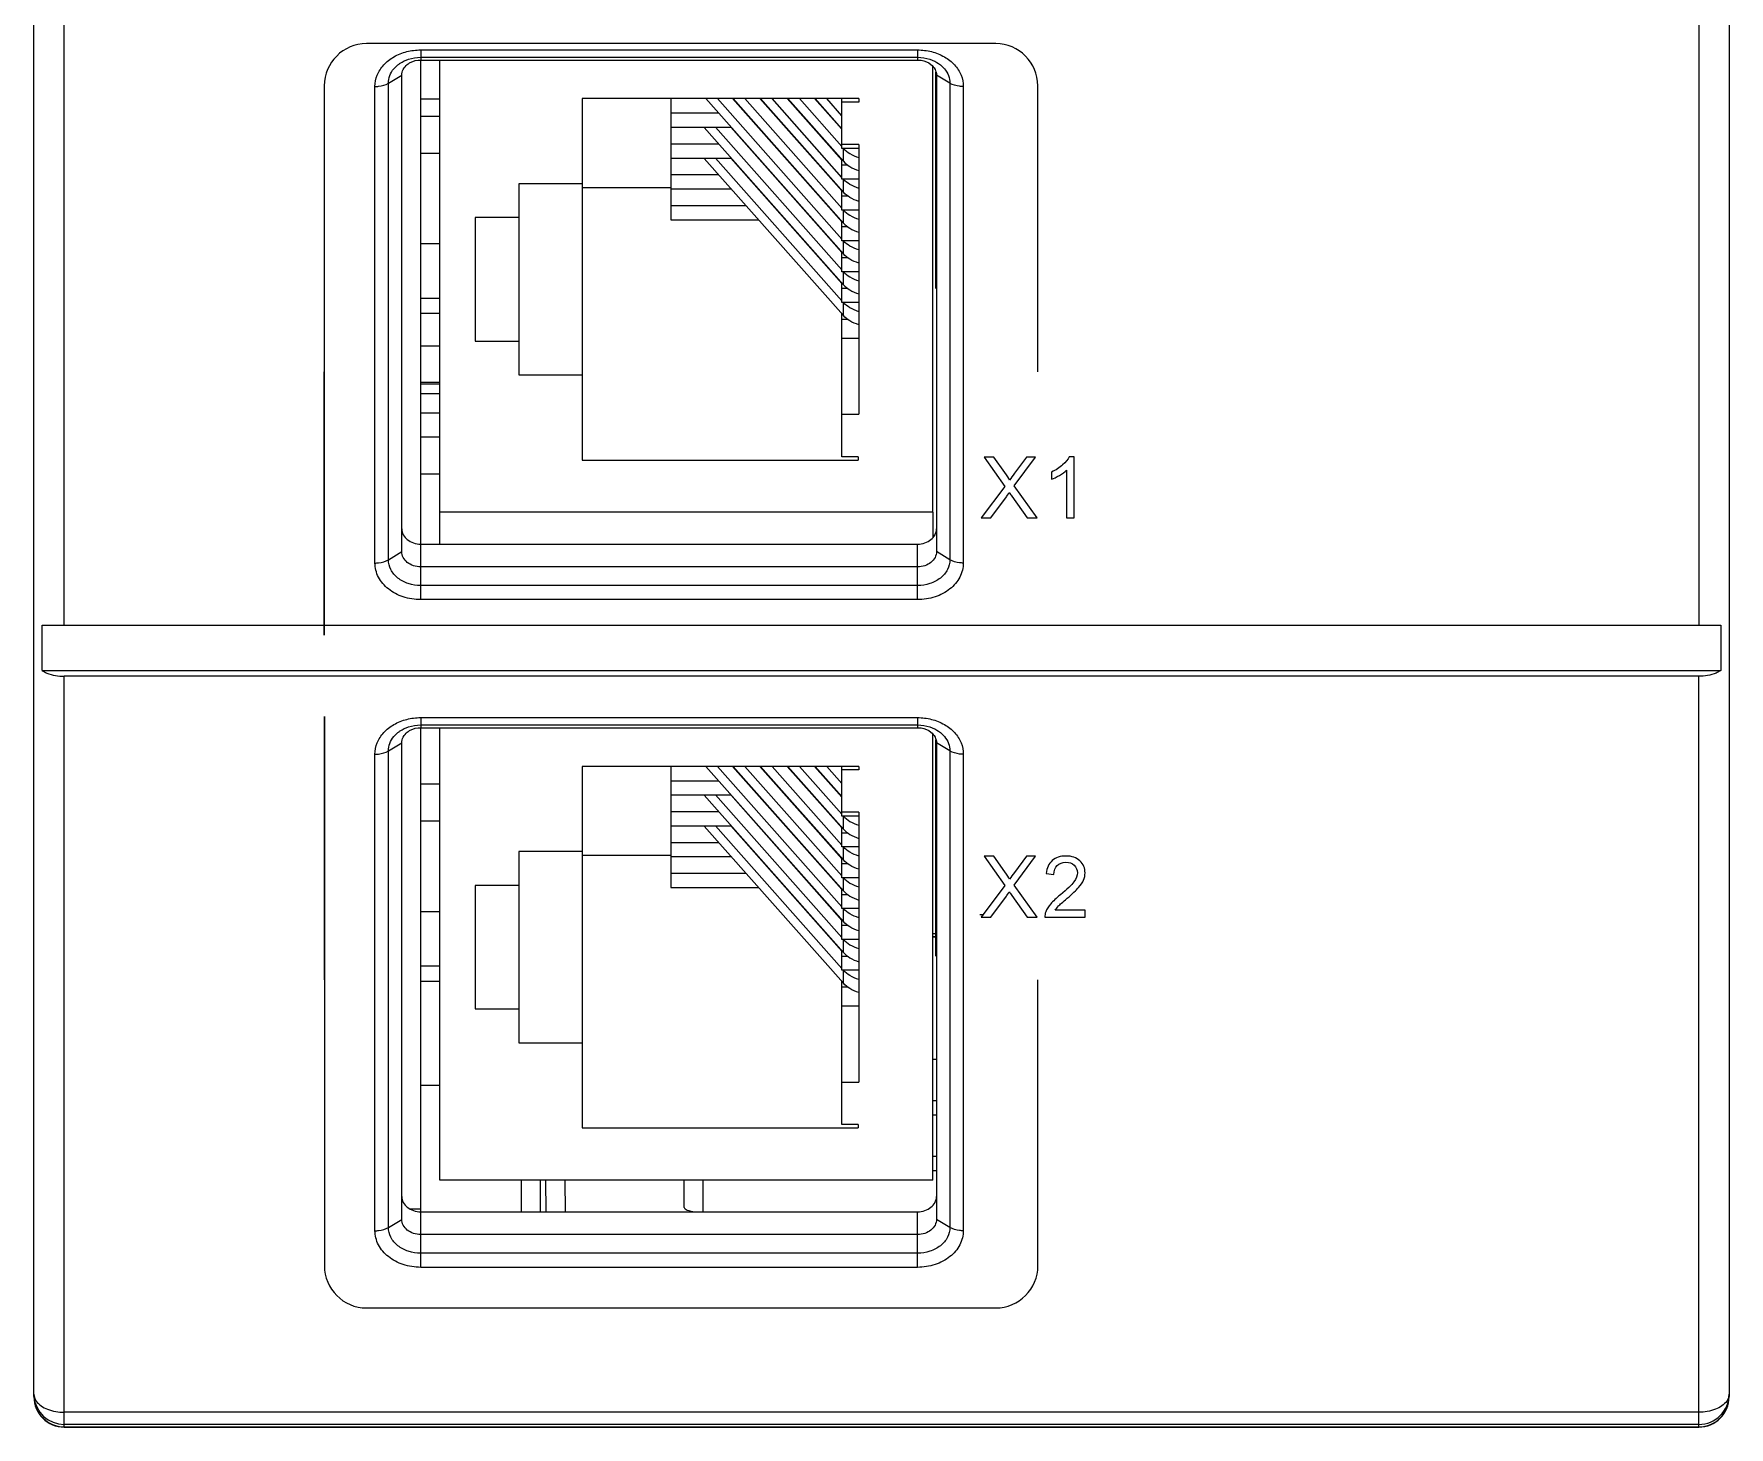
# Model space of a CAD drawing. Header units: millimetres. Extents: x 33157 to 59611, y -29750 to 1750.
# Drawn here: x 53520.43 to 53565.13, y -775.18 to -738.46 of the extents above; entities that cross this region are included whole.
import ezdxf

# ---------------------------------------------------------------- set-up
doc = ezdxf.new("R2010")
doc.units = ezdxf.units.MM
doc.layers.get('0').update_dxf_attribs({"lineweight": 18})
doc.layers.add('layer 1', color=7, linetype='Continuous', lineweight=18)

msp = doc.modelspace()

# ---------------------------------------------------------------- linework, layer by layer
at = {"linetype": 'Continuous'}
for p, q in [((53520.427, -774.373), (53520.427, -609.979)), ((53565.127, -735.845), (53565.127, -774.373)), ((53564.327, -737.175), (53564.327, -754.039)), ((53521.227, -754.039), (53521.227, -737.679)), ((53530.627, -738.877), (53543.727, -738.877)), ((53530.627, -738.877), (53530.627, -739.143)), ((53543.727, -738.877), (53543.727, -739.143)), ((53530.627, -739.072), (53543.727, -739.072)), ((53530.627, -739.143), (53543.727, -739.143)), ((53530.627, -751.903), (53530.627, -739.143)), ((53531.127, -751.066), (53531.127, -739.143)), ((53544.127, -751.066), (53544.127, -739.315)), ((53529.774, -739.755), (53530.127, -739.543)), ((53529.774, -752.315), (53529.774, -739.755)), ((53530.127, -752.103), (53530.127, -739.543)), ((53544.208, -745.165), (53544.208, -739.466)), ((53544.581, -739.755), (53544.227, -739.543)), ((53544.227, -739.543), (53544.227, -752.103)), ((53544.581, -739.755), (53544.581, -752.315)), ((53529.42, -752.403), (53529.42, -739.843)), ((53531.127, -740.179), (53530.627, -740.179)), ((53542.176, -740.159), (53534.886, -740.159)), ((53534.886, -740.159), (53534.886, -749.691)), ((53537.223, -740.159), (53537.223, -743.353)), ((53541.772, -744.253), (53538.143, -740.159)), ((53541.732, -743.862), (53538.45, -740.159)), ((53538.852, -740.159), (53541.732, -743.408)), ((53538.864, -740.159), (53541.772, -743.44)), ((53539.17, -740.159), (53541.732, -743.049)), ((53541.732, -742.595), (53539.573, -740.159)), ((53541.772, -742.627), (53539.584, -740.159)), ((53541.732, -742.237), (53539.891, -740.159)), ((53540.293, -740.159), (53541.732, -741.782)), ((53540.305, -740.159), (53541.772, -741.814)), ((53540.611, -740.159), (53541.732, -741.424)), ((53541.732, -740.969), (53541.014, -740.159)), ((53541.732, -740.956), (53541.025, -740.159)), ((53541.732, -740.611), (53541.332, -740.159)), ((53541.732, -741.472), (53541.732, -740.159)), ((53542.176, -740.159), (53542.176, -740.251)), ((53544.934, -739.843), (53544.934, -752.403)), ((53531.127, -740.63), (53530.627, -740.63)), ((53538.488, -740.548), (53537.223, -740.548)), ((53539.209, -740.548), (53539.197, -740.548)), ((53539.929, -740.548), (53539.918, -740.548)), ((53540.65, -740.548), (53540.638, -740.548)), ((53541.37, -740.548), (53541.359, -740.548)), ((53542.176, -740.251), (53541.732, -740.251)), ((53537.223, -740.914), (53538.812, -740.914)), ((53538.1, -740.923), (53538.1, -740.914)), ((53538.1, -740.923), (53541.772, -745.066)), ((53538.398, -740.914), (53541.732, -744.675)), ((53541.732, -744.221), (53538.801, -740.914)), ((53539.521, -740.914), (53539.533, -740.914)), ((53540.242, -740.914), (53540.253, -740.914)), ((53540.962, -740.914), (53540.974, -740.914)), ((53541.683, -740.914), (53541.694, -740.914)), ((53538.488, -741.361), (53537.223, -741.361)), ((53539.209, -741.361), (53539.197, -741.361)), ((53539.929, -741.361), (53539.918, -741.361)), ((53540.65, -741.361), (53540.638, -741.361)), ((53541.37, -741.361), (53541.359, -741.361)), ((53542.176, -741.369), (53541.732, -741.369)), ((53542.176, -741.472), (53541.732, -741.472)), ((53541.772, -741.814), (53541.772, -741.472)), ((53542.176, -741.369), (53542.176, -748.481)), ((53531.127, -741.604), (53530.627, -741.604)), ((53537.223, -741.727), (53538.812, -741.727)), ((53538.1, -741.727), (53538.1, -741.736)), ((53541.772, -745.878), (53538.1, -741.736)), ((53541.732, -745.488), (53538.398, -741.727)), ((53538.801, -741.727), (53541.732, -745.034)), ((53539.521, -741.727), (53539.533, -741.727)), ((53540.242, -741.727), (53540.253, -741.727)), ((53540.962, -741.727), (53540.974, -741.727)), ((53541.683, -741.727), (53541.694, -741.727)), ((53541.732, -742.284), (53541.732, -741.769)), ((53541.892, -741.919), (53541.732, -741.919)), ((53534.886, -742.405), (53533.21, -742.405)), ((53533.21, -742.405), (53533.21, -747.445)), ((53538.488, -742.174), (53537.223, -742.174)), ((53539.209, -742.174), (53539.197, -742.174)), ((53539.929, -742.174), (53539.918, -742.174)), ((53540.65, -742.174), (53540.638, -742.174)), ((53541.37, -742.174), (53541.359, -742.174)), ((53542.176, -742.284), (53541.732, -742.284)), ((53541.772, -742.627), (53541.772, -742.284)), ((53534.886, -742.5), (53537.223, -742.5)), ((53537.223, -742.54), (53538.812, -742.54)), ((53539.521, -742.54), (53539.533, -742.54)), ((53540.242, -742.54), (53540.253, -742.54)), ((53540.962, -742.54), (53540.974, -742.54)), ((53541.683, -742.54), (53541.694, -742.54)), ((53541.732, -743.097), (53541.732, -742.582)), ((53541.892, -742.732), (53541.732, -742.732)), ((53533.21, -743.299), (53532.067, -743.299)), ((53532.067, -743.299), (53532.067, -746.551)), ((53539.209, -742.987), (53537.223, -742.987)), ((53537.223, -743.353), (53539.533, -743.353)), ((53539.929, -742.987), (53539.918, -742.987)), ((53540.242, -743.353), (53540.253, -743.353)), ((53540.65, -742.987), (53540.638, -742.987)), ((53540.962, -743.353), (53540.974, -743.353)), ((53541.37, -742.987), (53541.359, -742.987)), ((53541.683, -743.353), (53541.694, -743.353)), ((53542.176, -743.097), (53541.732, -743.097)), ((53541.772, -743.44), (53541.772, -743.097)), ((53541.732, -743.91), (53541.732, -743.395)), ((53541.892, -743.544), (53541.732, -743.544)), ((53531.127, -743.992), (53530.627, -743.992)), ((53542.176, -743.91), (53541.732, -743.91)), ((53541.732, -744.723), (53541.732, -744.208)), ((53541.772, -744.253), (53541.772, -743.91)), ((53541.892, -744.357), (53541.732, -744.357)), ((53542.176, -744.723), (53541.732, -744.723)), ((53541.732, -745.536), (53541.732, -745.021)), ((53541.772, -745.066), (53541.772, -744.723)), ((53531.127, -745.428), (53530.627, -745.428)), ((53541.892, -745.17), (53541.732, -745.17)), ((53542.176, -745.536), (53541.732, -745.536)), ((53541.772, -745.878), (53541.772, -745.536)), ((53531.127, -745.828), (53530.627, -745.828)), ((53541.732, -749.599), (53541.732, -745.834)), ((53541.892, -745.983), (53541.732, -745.983)), ((53541.732, -746.471), (53542.176, -746.471)), ((53530.627, -746.679), (53531.127, -746.679)), ((53532.067, -746.551), (53533.21, -746.551)), ((53530.627, -747.635), (53531.127, -747.635)), ((53531.127, -747.692), (53530.627, -747.692)), ((53533.21, -747.445), (53534.886, -747.445)), ((53530.627, -747.936), (53531.127, -747.936)), ((53530.627, -748.443), (53531.127, -748.443)), ((53541.732, -748.481), (53542.176, -748.481)), ((53531.127, -749.087), (53530.627, -749.087)), ((53542.164, -749.599), (53541.732, -749.599)), ((53542.164, -749.599), (53542.164, -749.691)), ((53531.127, -750.061), (53530.627, -750.061)), ((53534.886, -749.691), (53542.164, -749.691)), ((53544.127, -751.066), (53531.127, -751.066)), ((53531.127, -751.903), (53531.127, -751.066)), ((53544.127, -751.066), (53544.127, -751.73)), ((53544.17, -751.679), (53544.127, -751.679)), ((53529.774, -752.315), (53530.127, -752.103)), ((53530.627, -751.903), (53543.727, -751.903)), ((53530.627, -753.368), (53530.627, -751.903)), ((53543.727, -753.368), (53543.727, -751.903)), ((53544.581, -752.315), (53544.227, -752.103)), ((53543.727, -752.503), (53530.627, -752.503)), ((53543.727, -752.998), (53530.627, -752.998)), ((53543.727, -753.368), (53530.627, -753.368)), ((53520.646, -754.039), (53564.908, -754.039)), ((53520.646, -755.239), (53520.646, -754.039)), ((53564.908, -754.039), (53564.908, -755.239)), ((53520.646, -755.239), (53564.908, -755.239)), ((53564.327, -755.389), (53521.227, -755.389)), ((53521.227, -775.173), (53521.227, -755.389)), ((53564.327, -775.173), (53564.327, -755.389)), ((53530.627, -756.477), (53543.727, -756.477)), ((53530.627, -756.477), (53530.627, -756.743)), ((53530.627, -756.672), (53543.727, -756.672)), ((53530.627, -756.743), (53543.727, -756.743)), ((53530.627, -769.505), (53530.627, -756.743)), ((53531.127, -768.668), (53531.127, -756.743)), ((53543.727, -756.477), (53543.727, -756.743)), ((53529.774, -757.355), (53530.127, -757.143)), ((53530.127, -769.703), (53530.127, -757.143)), ((53544.127, -768.668), (53544.127, -756.915)), ((53544.208, -762.767), (53544.208, -757.066)), ((53544.581, -757.355), (53544.227, -757.143)), ((53544.227, -757.143), (53544.227, -769.703)), ((53529.42, -770.003), (53529.42, -757.443)), ((53529.774, -769.915), (53529.774, -757.355)), ((53544.581, -757.355), (53544.581, -769.915)), ((53544.934, -757.443), (53544.934, -770.003)), ((53542.176, -757.762), (53534.886, -757.762)), ((53534.886, -757.762), (53534.886, -767.293)), ((53537.223, -757.762), (53537.223, -760.955)), ((53541.772, -761.855), (53538.143, -757.762)), ((53541.732, -761.465), (53538.45, -757.762)), ((53538.852, -757.762), (53541.732, -761.01)), ((53538.864, -757.762), (53541.772, -761.042)), ((53539.17, -757.762), (53541.732, -760.652)), ((53541.732, -760.197), (53539.573, -757.762)), ((53541.772, -760.229), (53539.584, -757.762)), ((53541.732, -759.839), (53539.891, -757.762)), ((53540.293, -757.762), (53541.732, -759.384)), ((53540.305, -757.762), (53541.772, -759.416)), ((53540.611, -757.762), (53541.732, -759.026)), ((53541.732, -758.571), (53541.014, -757.762)), ((53541.732, -758.558), (53541.025, -757.762)), ((53541.732, -758.213), (53541.332, -757.762)), ((53541.732, -759.074), (53541.732, -757.762)), ((53542.176, -757.853), (53541.732, -757.853)), ((53542.176, -757.762), (53542.176, -757.853)), ((53531.127, -758.232), (53530.627, -758.232)), ((53538.488, -758.151), (53537.223, -758.151)), ((53537.223, -758.516), (53538.812, -758.516)), ((53538.1, -758.525), (53538.1, -758.516)), ((53538.1, -758.525), (53541.772, -762.668)), ((53538.398, -758.516), (53541.732, -762.277)), ((53541.732, -761.823), (53538.801, -758.516)), ((53539.209, -758.151), (53539.197, -758.151)), ((53539.521, -758.516), (53539.533, -758.516)), ((53539.929, -758.151), (53539.918, -758.151)), ((53540.242, -758.516), (53540.253, -758.516)), ((53540.65, -758.151), (53540.638, -758.151)), ((53540.962, -758.516), (53540.974, -758.516)), ((53541.37, -758.151), (53541.359, -758.151)), ((53541.683, -758.516), (53541.694, -758.516)), ((53538.488, -758.963), (53537.223, -758.963)), ((53539.209, -758.963), (53539.197, -758.963)), ((53539.929, -758.963), (53539.918, -758.963)), ((53540.65, -758.963), (53540.638, -758.963)), ((53541.37, -758.963), (53541.359, -758.963)), ((53542.176, -758.971), (53541.732, -758.971)), ((53542.176, -758.971), (53542.176, -766.084)), ((53531.127, -759.206), (53530.627, -759.206)), ((53537.223, -759.329), (53538.812, -759.329)), ((53538.1, -759.329), (53538.1, -759.338)), ((53541.772, -763.481), (53538.1, -759.338)), ((53541.732, -763.09), (53538.398, -759.329)), ((53538.801, -759.329), (53541.732, -762.636)), ((53539.521, -759.329), (53539.533, -759.329)), ((53540.242, -759.329), (53540.253, -759.329)), ((53540.962, -759.329), (53540.974, -759.329)), ((53541.683, -759.329), (53541.694, -759.329)), ((53542.176, -759.074), (53541.732, -759.074)), ((53541.732, -759.887), (53541.732, -759.371)), ((53541.772, -759.416), (53541.772, -759.074)), ((53538.488, -759.776), (53537.223, -759.776)), ((53539.209, -759.776), (53539.197, -759.776)), ((53539.929, -759.776), (53539.918, -759.776)), ((53540.65, -759.776), (53540.638, -759.776)), ((53541.37, -759.776), (53541.359, -759.776)), ((53541.892, -759.521), (53541.732, -759.521)), ((53542.176, -759.887), (53541.732, -759.887)), ((53541.772, -760.229), (53541.772, -759.887)), ((53534.886, -760.007), (53533.21, -760.007)), ((53533.21, -760.007), (53533.21, -765.047)), ((53534.886, -760.102), (53537.223, -760.102)), ((53537.223, -760.142), (53538.812, -760.142)), ((53539.521, -760.142), (53539.533, -760.142)), ((53540.242, -760.142), (53540.253, -760.142)), ((53540.962, -760.142), (53540.974, -760.142)), ((53541.683, -760.142), (53541.694, -760.142)), ((53541.732, -760.7), (53541.732, -760.184)), ((53541.892, -760.334), (53541.732, -760.334)), ((53539.209, -760.589), (53537.223, -760.589)), ((53539.929, -760.589), (53539.918, -760.589)), ((53540.65, -760.589), (53540.638, -760.589)), ((53541.37, -760.589), (53541.359, -760.589)), ((53542.176, -760.7), (53541.732, -760.7)), ((53541.772, -761.042), (53541.772, -760.7)), ((53533.21, -760.901), (53532.067, -760.901)), ((53532.067, -760.901), (53532.067, -764.153)), ((53537.223, -760.955), (53539.533, -760.955)), ((53540.242, -760.955), (53540.253, -760.955)), ((53540.962, -760.955), (53540.974, -760.955)), ((53541.683, -760.955), (53541.694, -760.955)), ((53541.732, -761.513), (53541.732, -760.997)), ((53541.892, -761.147), (53541.732, -761.147)), ((53531.127, -761.594), (53530.627, -761.594)), ((53542.176, -761.513), (53541.732, -761.513)), ((53541.772, -761.855), (53541.772, -761.513)), ((53545.473, -761.68), (53545.373, -761.68)), ((53541.732, -762.325), (53541.732, -761.81)), ((53541.892, -761.96), (53541.732, -761.96)), ((53542.176, -762.325), (53541.732, -762.325)), ((53541.772, -762.668), (53541.772, -762.325)), ((53544.227, -762.18), (53544.127, -762.18)), ((53544.127, -762.243), (53544.227, -762.243)), ((53544.127, -762.257), (53544.227, -762.257)), ((53541.732, -763.138), (53541.732, -762.623)), ((53541.892, -762.773), (53541.732, -762.773)), ((53531.127, -763.031), (53530.627, -763.031)), ((53531.127, -763.431), (53530.627, -763.431)), ((53542.176, -763.138), (53541.732, -763.138)), ((53541.732, -767.201), (53541.732, -763.436)), ((53541.772, -763.481), (53541.772, -763.138)), ((53541.892, -763.585), (53541.732, -763.585)), ((53532.067, -764.153), (53533.21, -764.153)), ((53541.732, -764.073), (53542.176, -764.073)), ((53533.21, -765.047), (53534.886, -765.047)), ((53544.127, -765.481), (53544.227, -765.481)), ((53541.732, -766.084), (53542.176, -766.084)), ((53531.127, -766.179), (53530.627, -766.179)), ((53544.227, -766.581), (53544.127, -766.581)), ((53544.127, -766.948), (53544.227, -766.948)), ((53534.886, -767.293), (53542.164, -767.293)), ((53542.164, -767.201), (53541.732, -767.201)), ((53542.164, -767.201), (53542.164, -767.293)), ((53544.227, -768.048), (53544.127, -768.048)), ((53544.127, -768.668), (53531.127, -768.668)), ((53533.279, -768.668), (53533.279, -769.503)), ((53533.779, -768.668), (53533.779, -769.503)), ((53533.938, -769.503), (53533.926, -768.668)), ((53534.445, -769.503), (53534.433, -768.668)), ((53537.577, -769.392), (53537.577, -768.668)), ((53538.077, -769.503), (53538.077, -768.668)), ((53544.127, -768.414), (53544.227, -768.414)), ((53529.774, -769.915), (53530.127, -769.703)), ((53530.355, -769.429), (53530.627, -769.429)), ((53530.627, -769.503), (53543.727, -769.503)), ((53530.627, -770.968), (53530.627, -769.503)), ((53543.727, -770.968), (53543.727, -769.503)), ((53544.581, -769.915), (53544.227, -769.703)), ((53543.727, -770.103), (53530.627, -770.103)), ((53543.727, -770.598), (53530.627, -770.598)), ((53543.727, -770.968), (53530.627, -770.968)), ((53564.327, -774.789), (53521.227, -774.789)), ((53564.327, -775.109), (53521.227, -775.109)), ((53521.227, -775.173), (53564.327, -775.173)), ((53521.227, -775.179), (53564.327, -775.179))]:
    msp.add_line(p, q, dxfattribs=at)
for centre, radius, start, end in [((53521.217, -774.309), 0.79, 180.0097, 184.553), ((53521.227, -774.379), 0.8, 180, 270), ((53521.227, -774.309), 0.8, 184.4934, 270.0116), ((53564.327, -774.309), 0.8, 269.9895, 359.9895), ((53564.327, -774.379), 0.8, 270, 0)]:
    msp.add_arc(centre, radius, start, end, dxfattribs=at)
for centre, major_axis, ratio, start_param, end_param in [((53538.077, -769.392), (0.5, 0), 0.244444, 3.141593, 4.286594), ((53521.227, -774.373), (0, 0.8), 0.999657, 1.570796, 3.141593), ((53564.327, -774.373), (0, 0.8), 0.999657, 3.141593, 4.712389)]:
    msp.add_ellipse(centre, major_axis=major_axis, ratio=ratio, start_param=start_param, end_param=end_param, dxfattribs=at)
for points in [[(53530.258, -738.923), (53530.378, -738.892), (53530.503, -738.877), (53530.627, -738.877)], [(53543.727, -738.877), (53543.851, -738.877), (53543.976, -738.892), (53544.097, -738.923)], [(53529.92, -739.373), (53529.951, -739.336), (53529.986, -739.302), (53530.024, -739.272)], [(53530.301, -739.124), (53530.405, -739.089), (53530.517, -739.072), (53530.627, -739.072)], [(53543.727, -739.072), (53543.838, -739.072), (53543.949, -739.089), (53544.054, -739.124)], [(53544.331, -739.272), (53544.369, -739.302), (53544.404, -739.336), (53544.435, -739.373)], [(53530.258, -756.523), (53530.378, -756.492), (53530.503, -756.477), (53530.627, -756.477)], [(53530.301, -756.724), (53530.405, -756.689), (53530.517, -756.672), (53530.627, -756.672)], [(53543.727, -756.477), (53543.851, -756.477), (53543.976, -756.492), (53544.097, -756.523)], [(53543.727, -756.672), (53543.838, -756.672), (53543.949, -756.689), (53544.054, -756.724)], [(53529.92, -756.973), (53529.951, -756.936), (53529.986, -756.902), (53530.024, -756.872)], [(53544.331, -756.872), (53544.369, -756.902), (53544.404, -756.936), (53544.435, -756.973)]]:
    msp.add_open_spline(points, degree=3, dxfattribs=at)
for points, knots in [([(53529.42, -739.843), (53529.42, -739.741), (53529.463, -739.53), (53529.644, -739.255), (53529.918, -739.041), (53530.141, -738.953), (53530.258, -738.923)], [0, 0, 0, 0, 136570.606285, 279909.016211, 433526.509665, 596760.855992, 596760.855992, 596760.855992, 596760.855992]), ([(53530.024, -739.272), (53530.044, -739.256), (53530.129, -739.194), (53530.225, -739.149), (53530.301, -739.124)], [0, 0, 0, 0, 81859.897139, 336499.14411, 336499.14411, 336499.14411, 336499.14411]), ([(53530.127, -739.543), (53530.127, -739.49), (53530.156, -739.38), (53530.23, -739.295), (53530.274, -739.26)], [0, 0, 0, 0, 162408.923173, 336499.968919, 336499.968919, 336499.968919, 336499.968919]), ([(53530.274, -739.26), (53530.297, -739.241), (53530.403, -739.172), (53530.532, -739.143), (53530.627, -739.143)], [0, 0, 0, 0, 80972.218701, 336500.777361, 336500.777361, 336500.777361, 336500.777361]), ([(53543.727, -739.143), (53543.76, -739.143), (53543.885, -739.152), (53544.008, -739.202), (53544.081, -739.26)], [0, 0, 0, 0, 87351.97731, 336584.651711, 336584.651711, 336584.651711, 336584.651711]), ([(53544.054, -739.124), (53544.08, -739.132), (53544.178, -739.169), (53544.27, -739.223), (53544.331, -739.272)], [0, 0, 0, 0, 86613.686015, 336586.542945, 336586.542945, 336586.542945, 336586.542945]), ([(53544.081, -739.26), (53544.125, -739.295), (53544.199, -739.38), (53544.227, -739.49), (53544.227, -739.543)], [0, 0, 0, 0, 174136.521366, 336587.132119, 336587.132119, 336587.132119, 336587.132119]), ([(53544.097, -738.923), (53544.214, -738.953), (53544.437, -739.042), (53544.711, -739.255), (53544.892, -739.531), (53544.934, -739.741), (53544.934, -739.843)], [0, 0, 0, 0, 163277.182857, 316934.870779, 460313.602673, 596924.80188, 596924.80188, 596924.80188, 596924.80188]), ([(53529.42, -739.843), (53529.453, -739.843), (53529.575, -739.835), (53529.697, -739.801), (53529.774, -739.755)], [0, 0, 0, 0, 89673.949239, 336497.495056, 336497.495056, 336497.495056, 336497.495056]), ([(53529.774, -739.755), (53529.774, -739.687), (53529.8, -739.548), (53529.874, -739.427), (53529.92, -739.373)], [0, 0, 0, 0, 164467.93697, 336498.208835, 336498.208835, 336498.208835, 336498.208835]), ([(53544.435, -739.373), (53544.481, -739.427), (53544.554, -739.548), (53544.581, -739.687), (53544.581, -739.755)], [0, 0, 0, 0, 172076.221725, 336589.730045, 336589.730045, 336589.730045, 336589.730045]), ([(53544.934, -739.843), (53544.902, -739.843), (53544.78, -739.835), (53544.658, -739.801), (53544.581, -739.755)], [0, 0, 0, 0, 89699.288527, 336592.579101, 336592.579101, 336592.579101, 336592.579101]), ([(53541.774, -741.472), (53541.824, -741.526), (53541.95, -741.624), (53542.096, -741.687), (53542.176, -741.713)], [0, 0, 0, 0, 156882.456443, 336580.220278, 336580.220278, 336580.220278, 336580.220278]), ([(53541.772, -741.814), (53541.821, -741.869), (53541.948, -741.969), (53542.095, -742.032), (53542.176, -742.058)], [0, 0, 0, 0, 156726.48981, 336581.297795, 336581.297795, 336581.297795, 336581.297795]), ([(53542.176, -742.526), (53542.096, -742.5), (53541.95, -742.437), (53541.824, -742.339), (53541.774, -742.285)], [0, 0, 0, 0, 179699.440397, 336582.859343, 336582.859343, 336582.859343, 336582.859343]), ([(53542.176, -742.871), (53542.095, -742.845), (53541.948, -742.781), (53541.821, -742.682), (53541.772, -742.627)], [0, 0, 0, 0, 179856.47805, 336583.937461, 336583.937461, 336583.937461, 336583.937461]), ([(53541.774, -743.098), (53541.824, -743.152), (53541.95, -743.25), (53542.096, -743.313), (53542.176, -743.338)], [0, 0, 0, 0, 156884.86832, 336585.394791, 336585.394791, 336585.394791, 336585.394791]), ([(53541.772, -743.44), (53541.821, -743.495), (53541.948, -743.594), (53542.095, -743.658), (53542.176, -743.684)], [0, 0, 0, 0, 156728.899304, 336586.472354, 336586.472354, 336586.472354, 336586.472354]), ([(53542.176, -744.497), (53542.095, -744.471), (53541.948, -744.407), (53541.821, -744.308), (53541.772, -744.253)], [0, 0, 0, 0, 179859.243172, 336589.112119, 336589.112119, 336589.112119, 336589.112119]), ([(53542.176, -744.151), (53542.096, -744.125), (53541.95, -744.063), (53541.824, -743.965), (53541.774, -743.91)], [0, 0, 0, 0, 179702.203089, 336588.033955, 336588.033955, 336588.033955, 336588.033955]), ([(53541.772, -745.066), (53541.821, -745.121), (53541.948, -745.22), (53542.095, -745.284), (53542.176, -745.31)], [0, 0, 0, 0, 156731.308898, 336591.647129, 336591.647129, 336591.647129, 336591.647129]), ([(53541.774, -744.723), (53541.824, -744.778), (53541.95, -744.876), (53542.096, -744.938), (53542.176, -744.964)], [0, 0, 0, 0, 156887.280299, 336590.569521, 336590.569521, 336590.569521, 336590.569521]), ([(53542.176, -745.777), (53542.096, -745.751), (53541.95, -745.689), (53541.824, -745.591), (53541.774, -745.536)], [0, 0, 0, 0, 179704.965897, 336593.208783, 336593.208783, 336593.208783, 336593.208783]), ([(53542.176, -746.123), (53542.095, -746.096), (53541.948, -746.033), (53541.821, -745.934), (53541.772, -745.878)], [0, 0, 0, 0, 179862.00841, 336594.286993, 336594.286993, 336594.286993, 336594.286993]), ([(53530.127, -751.503), (53530.127, -751.555), (53530.156, -751.665), (53530.271, -751.797), (53530.436, -751.883), (53530.563, -751.903), (53530.627, -751.903)], [0, 0, 0, 0, 133629.751511, 276871.758562, 432697.429669, 596838.379368, 596838.379368, 596838.379368, 596838.379368]), ([(53543.727, -751.903), (53543.792, -751.903), (53543.919, -751.883), (53544.084, -751.797), (53544.199, -751.665), (53544.227, -751.555), (53544.227, -751.503)], [0, 0, 0, 0, 164183.143583, 320048.635652, 463327.237065, 596990.945817, 596990.945817, 596990.945817, 596990.945817]), ([(53530.627, -752.503), (53530.563, -752.503), (53530.436, -752.483), (53530.271, -752.397), (53530.156, -752.265), (53530.127, -752.155), (53530.127, -752.103)], [0, 0, 0, 0, 164142.15246, 319968.965397, 463212.022071, 596842.752769, 596842.752769, 596842.752769, 596842.752769]), ([(53544.227, -752.103), (53544.227, -752.155), (53544.199, -752.265), (53544.084, -752.397), (53543.919, -752.483), (53543.792, -752.503), (53543.727, -752.503)], [0, 0, 0, 0, 133664.527746, 276944.007066, 432810.454166, 596994.603744, 596994.603744, 596994.603744, 596994.603744]), ([(53529.42, -752.403), (53529.453, -752.403), (53529.575, -752.395), (53529.697, -752.361), (53529.774, -752.315)], [0, 0, 0, 0, 89684.60348, 336537.474118, 336537.474118, 336537.474118, 336537.474118]), ([(53530.627, -753.368), (53530.471, -753.368), (53530.165, -753.321), (53529.767, -753.115), (53529.489, -752.796), (53529.42, -752.529), (53529.42, -752.403)], [0, 0, 0, 0, 164152.94781, 319964.696595, 463201.68577, 596840.017918, 596840.017918, 596840.017918, 596840.017918]), ([(53530.627, -752.998), (53530.517, -752.998), (53530.3, -752.964), (53530.019, -752.818), (53529.822, -752.593), (53529.774, -752.404), (53529.774, -752.315)], [0, 0, 0, 0, 164143.646181, 319969.22756, 463211.055014, 596841.73605, 596841.73605, 596841.73605, 596841.73605]), ([(53544.581, -752.315), (53544.581, -752.404), (53544.532, -752.593), (53544.336, -752.818), (53544.054, -752.964), (53543.838, -752.998), (53543.727, -752.998)], [0, 0, 0, 0, 133666.893745, 276946.567519, 432813.001829, 596998.416602, 596998.416602, 596998.416602, 596998.416602]), ([(53544.934, -752.403), (53544.934, -752.529), (53544.865, -752.796), (53544.588, -753.115), (53544.189, -753.321), (53543.883, -753.368), (53543.727, -753.368)], [0, 0, 0, 0, 133675.520568, 276951.289277, 432805.387114, 597001.527895, 597001.527895, 597001.527895, 597001.527895]), ([(53544.934, -752.403), (53544.902, -752.403), (53544.78, -752.395), (53544.658, -752.361), (53544.581, -752.315)], [0, 0, 0, 0, 89709.942365, 336632.557909, 336632.557909, 336632.557909, 336632.557909]), ([(53520.646, -755.239), (53520.685, -755.264), (53520.866, -755.355), (53521.072, -755.389), (53521.227, -755.389)], [0, 0, 0, 0, 77017.954168, 336492.221007, 336492.221007, 336492.221007, 336492.221007]), ([(53564.908, -755.239), (53564.869, -755.264), (53564.689, -755.355), (53564.483, -755.389), (53564.327, -755.389)], [0, 0, 0, 0, 77080.597786, 336765.911606, 336765.911606, 336765.911606, 336765.911606]), ([(53529.42, -757.443), (53529.42, -757.341), (53529.463, -757.13), (53529.644, -756.855), (53529.918, -756.641), (53530.141, -756.553), (53530.258, -756.523)], [0, 0, 0, 0, 136593.341941, 279955.614195, 433598.681192, 596860.202034, 596860.202034, 596860.202034, 596860.202034]), ([(53530.024, -756.872), (53530.044, -756.856), (53530.129, -756.794), (53530.225, -756.749), (53530.301, -756.724)], [0, 0, 0, 0, 81873.526138, 336555.168447, 336555.168447, 336555.168447, 336555.168447]), ([(53530.274, -756.86), (53530.297, -756.841), (53530.403, -756.772), (53530.532, -756.743), (53530.627, -756.743)], [0, 0, 0, 0, 80985.699842, 336556.801692, 336556.801692, 336556.801692, 336556.801692]), ([(53543.727, -756.743), (53543.76, -756.743), (53543.885, -756.752), (53544.008, -756.802), (53544.081, -756.86)], [0, 0, 0, 0, 87366.516923, 336640.675748, 336640.675748, 336640.675748, 336640.675748]), ([(53544.054, -756.724), (53544.08, -756.732), (53544.178, -756.769), (53544.27, -756.823), (53544.331, -756.872)], [0, 0, 0, 0, 86628.102656, 336642.566971, 336642.566971, 336642.566971, 336642.566971]), ([(53544.097, -756.523), (53544.214, -756.553), (53544.437, -756.642), (53544.711, -756.855), (53544.892, -757.131), (53544.934, -757.341), (53544.934, -757.443)], [0, 0, 0, 0, 163304.356861, 316987.617827, 460390.212053, 597024.147279, 597024.147279, 597024.147279, 597024.147279]), ([(53529.774, -757.355), (53529.774, -757.287), (53529.8, -757.148), (53529.874, -757.027), (53529.92, -756.973)], [0, 0, 0, 0, 164495.319849, 336554.233674, 336554.233674, 336554.233674, 336554.233674]), ([(53530.127, -757.143), (53530.127, -757.09), (53530.156, -756.98), (53530.23, -756.895), (53530.274, -756.86)], [0, 0, 0, 0, 162435.962978, 336555.99351, 336555.99351, 336555.99351, 336555.99351]), ([(53544.081, -756.86), (53544.125, -756.895), (53544.199, -756.98), (53544.227, -757.09), (53544.227, -757.143)], [0, 0, 0, 0, 174165.506095, 336643.156478, 336643.156478, 336643.156478, 336643.156478]), ([(53544.435, -756.973), (53544.481, -757.027), (53544.554, -757.148), (53544.581, -757.287), (53544.581, -757.355)], [0, 0, 0, 0, 172104.863427, 336645.754653, 336645.754653, 336645.754653, 336645.754653]), ([(53529.42, -757.443), (53529.453, -757.443), (53529.575, -757.435), (53529.697, -757.401), (53529.774, -757.355)], [0, 0, 0, 0, 89688.879528, 336553.520302, 336553.520302, 336553.520302, 336553.520302]), ([(53544.934, -757.443), (53544.902, -757.443), (53544.78, -757.435), (53544.658, -757.401), (53544.581, -757.355)], [0, 0, 0, 0, 89714.218722, 336648.60399, 336648.60399, 336648.60399, 336648.60399]), ([(53541.772, -759.416), (53541.821, -759.472), (53541.948, -759.571), (53542.095, -759.634), (53542.176, -759.66)], [0, 0, 0, 0, 156752.582206, 336637.333073, 336637.333073, 336637.333073, 336637.333073]), ([(53541.774, -759.074), (53541.824, -759.129), (53541.95, -759.226), (53542.096, -759.289), (53542.176, -759.315)], [0, 0, 0, 0, 156908.574656, 336636.25506, 336636.25506, 336636.25506, 336636.25506]), ([(53542.176, -760.128), (53542.096, -760.102), (53541.95, -760.039), (53541.824, -759.941), (53541.774, -759.887)], [0, 0, 0, 0, 179729.357579, 336638.895192, 336638.895192, 336638.895192, 336638.895192]), ([(53542.176, -760.473), (53542.095, -760.447), (53541.948, -760.384), (53541.821, -760.284), (53541.772, -760.229)], [0, 0, 0, 0, 179886.421546, 336639.973806, 336639.973806, 336639.973806, 336639.973806]), ([(53541.774, -760.7), (53541.824, -760.754), (53541.95, -760.852), (53542.096, -760.915), (53542.176, -760.941)], [0, 0, 0, 0, 156910.987626, 336641.431915, 336641.431915, 336641.431915, 336641.431915]), ([(53541.772, -761.042), (53541.821, -761.097), (53541.948, -761.197), (53542.095, -761.26), (53542.176, -761.286)], [0, 0, 0, 0, 156754.99279, 336642.509974, 336642.509974, 336642.509974, 336642.509974]), ([(53542.176, -761.754), (53542.096, -761.728), (53541.95, -761.665), (53541.824, -761.567), (53541.774, -761.513)], [0, 0, 0, 0, 179732.121522, 336644.072146, 336644.072146, 336644.072146, 336644.072146]), ([(53542.176, -762.099), (53542.095, -762.073), (53541.948, -762.01), (53541.821, -761.91), (53541.772, -761.855)], [0, 0, 0, 0, 179889.187919, 336645.150806, 336645.150806, 336645.150806, 336645.150806]), ([(53541.774, -762.326), (53541.824, -762.38), (53541.95, -762.478), (53542.096, -762.541), (53542.176, -762.566)], [0, 0, 0, 0, 156913.400696, 336646.608986, 336646.608986, 336646.608986, 336646.608986]), ([(53541.772, -762.668), (53541.821, -762.723), (53541.948, -762.822), (53542.095, -762.886), (53542.176, -762.912)], [0, 0, 0, 0, 156757.403475, 336647.687091, 336647.687091, 336647.687091, 336647.687091]), ([(53542.176, -763.379), (53542.096, -763.354), (53541.95, -763.291), (53541.824, -763.193), (53541.774, -763.139)], [0, 0, 0, 0, 179734.88558, 336649.249316, 336649.249316, 336649.249316, 336649.249316]), ([(53542.176, -763.725), (53542.095, -763.699), (53541.948, -763.635), (53541.821, -763.536), (53541.772, -763.481)], [0, 0, 0, 0, 179891.954409, 336650.328022, 336650.328022, 336650.328022, 336650.328022]), ([(53530.127, -769.103), (53530.127, -769.155), (53530.156, -769.265), (53530.271, -769.397), (53530.436, -769.483), (53530.563, -769.503), (53530.627, -769.503)], [0, 0, 0, 0, 133652.001719, 276917.85948, 432769.476558, 596937.756774, 596937.756774, 596937.756774, 596937.756774]), ([(53543.727, -769.503), (53543.792, -769.503), (53543.919, -769.483), (53544.084, -769.397), (53544.199, -769.265), (53544.227, -769.155), (53544.227, -769.103)], [0, 0, 0, 0, 164210.47403, 320101.911964, 463404.363987, 597090.322824, 597090.322824, 597090.322824, 597090.322824]), ([(53530.627, -770.103), (53530.563, -770.103), (53530.436, -770.083), (53530.271, -769.997), (53530.156, -769.865), (53530.127, -769.755), (53530.127, -769.703)], [0, 0, 0, 0, 164169.483401, 320022.242709, 463289.150462, 596942.131711, 596942.131711, 596942.131711, 596942.131711]), ([(53544.227, -769.703), (53544.227, -769.755), (53544.199, -769.865), (53544.084, -769.997), (53543.919, -770.083), (53543.792, -770.103), (53543.727, -770.103)], [0, 0, 0, 0, 133686.778136, 276990.108394, 432882.501714, 597093.982114, 597093.982114, 597093.982114, 597093.982114]), ([(53529.42, -770.003), (53529.453, -770.003), (53529.575, -769.995), (53529.697, -769.961), (53529.774, -769.915)], [0, 0, 0, 0, 89699.538591, 336593.517456, 336593.517456, 336593.517456, 336593.517456]), ([(53530.627, -770.968), (53530.471, -770.968), (53530.165, -770.921), (53529.767, -770.715), (53529.489, -770.396), (53529.42, -770.129), (53529.42, -770.003)], [0, 0, 0, 0, 164180.281203, 320017.974473, 463278.814288, 596939.398786, 596939.398786, 596939.398786, 596939.398786]), ([(53530.627, -770.598), (53530.517, -770.598), (53530.3, -770.564), (53530.019, -770.418), (53529.822, -770.193), (53529.774, -770.004), (53529.774, -769.915)], [0, 0, 0, 0, 164170.977725, 320022.505607, 463288.184244, 596941.116114, 596941.116114, 596941.116114, 596941.116114]), ([(53544.581, -769.915), (53544.581, -770.004), (53544.532, -770.193), (53544.336, -770.418), (53544.054, -770.564), (53543.838, -770.598), (53543.727, -770.598)], [0, 0, 0, 0, 133689.144622, 276992.669466, 432885.050102, 597097.796021, 597097.796021, 597097.796021, 597097.796021]), ([(53544.934, -770.003), (53544.934, -770.129), (53544.865, -770.396), (53544.588, -770.715), (53544.189, -770.921), (53543.883, -770.968), (53543.727, -770.968)], [0, 0, 0, 0, 133697.77293, 276997.392109, 432877.434276, 597100.908049, 597100.908049, 597100.908049, 597100.908049]), ([(53544.934, -770.003), (53544.902, -770.003), (53544.78, -769.995), (53544.658, -769.961), (53544.581, -769.915)], [0, 0, 0, 0, 89724.877379, 336688.600885, 336688.600885, 336688.600885, 336688.600885]), ([(53520.427, -774.309), (53520.427, -774.324), (53520.433, -774.389), (53520.46, -774.451), (53520.487, -774.492)], [0, 0, 0, 0, 81082.966595, 336550.643205, 336550.643205, 336550.643205, 336550.643205]), ([(53520.487, -774.492), (53520.556, -774.592), (53520.803, -774.747), (53521.076, -774.789), (53521.227, -774.789)], [0, 0, 0, 0, 150308.854901, 336553.194739, 336553.194739, 336553.194739, 336553.194739]), ([(53565.067, -774.492), (53564.998, -774.592), (53564.752, -774.747), (53564.478, -774.789), (53564.327, -774.789)], [0, 0, 0, 0, 150431.269042, 336827.289277, 336827.289277, 336827.289277, 336827.289277]), ([(53565.127, -774.309), (53565.127, -774.324), (53565.122, -774.389), (53565.095, -774.451), (53565.067, -774.492)], [0, 0, 0, 0, 81150.145667, 336829.483306, 336829.483306, 336829.483306, 336829.483306])]:
    msp.add_open_spline(points, degree=3, knots=knots, dxfattribs=at)
at = {"layer": 'layer 1', "lineweight": 25}
for points, knots in [([(53546.9, -747.361), (53546.9, -747.361), (53546.9, -747.361), (53546.9, -747.361), (53546.9, -747.361), (53546.9, -739.822), (53546.9, -739.822), (53546.9, -739.212), (53546.4, -738.712), (53545.79, -738.712), (53545.79, -738.712), (53529.195, -738.712), (53529.195, -738.712), (53528.584, -738.712), (53528.085, -739.212), (53528.085, -739.822), (53528.085, -739.822), (53528.085, -754.306), (53528.085, -754.306), (53528.085, -754.306), (53528.085, -747.361), (53528.085, -747.361)], [0, 0, 0, 0, 140979.743428, 140979.743428, 140979.743428, 281959.486856, 281959.486856, 281959.486856, 422939.230284, 422939.230284, 422939.230284, 563918.973712, 563918.973712, 563918.973712, 704898.71714, 704898.71714, 704898.71714, 845878.460568, 845878.460568, 845878.460568, 986858.203996, 986858.203996, 986858.203996, 986858.203996]), ([(53528.087, -763.389), (53528.087, -763.389), (53528.087, -756.444), (53528.087, -756.444), (53528.087, -756.444), (53528.087, -770.928), (53528.087, -770.928), (53528.087, -771.538), (53528.586, -772.038), (53529.197, -772.038), (53529.197, -772.038), (53545.792, -772.038), (53545.792, -772.038), (53546.402, -772.038), (53546.902, -771.538), (53546.902, -770.928), (53546.902, -770.928), (53546.902, -763.389), (53546.902, -763.389), (53546.902, -763.389), (53546.902, -763.389), (53546.902, -763.389), (53546.902, -763.389), (53546.902, -763.389), (53546.902, -763.389)], [0, 0, 0, 0, 139683.568832, 139683.568832, 139683.568832, 279367.137665, 279367.137665, 279367.137665, 419050.706497, 419050.706497, 419050.706497, 558734.27533, 558734.27533, 558734.27533, 698417.844162, 698417.844162, 698417.844162, 838101.412995, 838101.412995, 838101.412995, 977784.981827, 977784.981827, 977784.981827, 1117468.550659, 1117468.550659, 1117468.550659, 1117468.550659])]:
    msp.add_open_spline(points, degree=3, knots=knots, dxfattribs=at)
at = {"layer": 'layer 1'}
for points, knots in [([(53545.408, -751.214), (53545.408, -751.214), (53546.029, -750.381), (53546.029, -750.381), (53546.029, -750.381), (53545.482, -749.609), (53545.482, -749.609), (53545.482, -749.609), (53545.735, -749.609), (53545.735, -749.609), (53545.735, -749.609), (53546.028, -750.019), (53546.028, -750.019), (53546.089, -750.105), (53546.131, -750.17), (53546.156, -750.215), (53546.192, -750.159), (53546.235, -750.099), (53546.283, -750.036), (53546.283, -750.036), (53546.604, -749.609), (53546.604, -749.609), (53546.604, -749.609), (53546.837, -749.609), (53546.837, -749.609), (53546.837, -749.609), (53546.279, -750.372), (53546.279, -750.372), (53546.279, -750.372), (53546.88, -751.214), (53546.88, -751.214), (53546.88, -751.214), (53546.619, -751.214), (53546.619, -751.214), (53546.619, -751.214), (53546.214, -750.642), (53546.214, -750.642), (53546.19, -750.609), (53546.168, -750.577), (53546.148, -750.545), (53546.112, -750.598), (53546.086, -750.636), (53546.071, -750.657), (53546.071, -750.657), (53545.664, -751.214), (53545.664, -751.214), (53545.664, -751.214), (53545.408, -751.214), (53545.408, -751.214)], [0, 0, 0, 0, 134948.535181, 134948.535181, 134948.535181, 269897.070362, 269897.070362, 269897.070362, 404845.605543, 404845.605543, 404845.605543, 539794.140724, 539794.140724, 539794.140724, 674742.675906, 674742.675906, 674742.675906, 809691.211087, 809691.211087, 809691.211087, 944639.746268, 944639.746268, 944639.746268, 1079588.281449, 1079588.281449, 1079588.281449, 1214536.81663, 1214536.81663, 1214536.81663, 1349485.351811, 1349485.351811, 1349485.351811, 1484433.886992, 1484433.886992, 1484433.886992, 1619382.422173, 1619382.422173, 1619382.422173, 1754330.957354, 1754330.957354, 1754330.957354, 1889279.492535, 1889279.492535, 1889279.492535, 2024228.027717, 2024228.027717, 2024228.027717, 2159176.562898, 2159176.562898, 2159176.562898, 2159176.562898]), ([(53547.854, -751.214), (53547.854, -751.214), (53547.656, -751.214), (53547.656, -751.214), (53547.656, -751.214), (53547.656, -749.958), (53547.656, -749.958), (53547.609, -750.003), (53547.546, -750.049), (53547.469, -750.094), (53547.392, -750.139), (53547.323, -750.173), (53547.261, -750.195), (53547.261, -750.195), (53547.261, -750.005), (53547.261, -750.005), (53547.372, -749.953), (53547.468, -749.89), (53547.551, -749.816), (53547.633, -749.743), (53547.692, -749.671), (53547.727, -749.602), (53547.727, -749.602), (53547.854, -749.602), (53547.854, -749.602), (53547.854, -749.602), (53547.854, -751.214), (53547.854, -751.214)], [0, 0, 0, 0, 138619.495277, 138619.495277, 138619.495277, 277238.990554, 277238.990554, 277238.990554, 415858.48583, 415858.48583, 415858.48583, 554477.981107, 554477.981107, 554477.981107, 693097.476384, 693097.476384, 693097.476384, 831716.971661, 831716.971661, 831716.971661, 970336.466938, 970336.466938, 970336.466938, 1108955.962214, 1108955.962214, 1108955.962214, 1247575.457491, 1247575.457491, 1247575.457491, 1247575.457491]), ([(53545.408, -761.738), (53545.408, -761.738), (53546.029, -760.905), (53546.029, -760.905), (53546.029, -760.905), (53545.482, -760.132), (53545.482, -760.132), (53545.482, -760.132), (53545.735, -760.132), (53545.735, -760.132), (53545.735, -760.132), (53546.028, -760.543), (53546.028, -760.543), (53546.089, -760.628), (53546.131, -760.694), (53546.156, -760.739), (53546.192, -760.683), (53546.235, -760.623), (53546.283, -760.56), (53546.283, -760.56), (53546.604, -760.132), (53546.604, -760.132), (53546.604, -760.132), (53546.837, -760.132), (53546.837, -760.132), (53546.837, -760.132), (53546.279, -760.896), (53546.279, -760.896), (53546.279, -760.896), (53546.88, -761.738), (53546.88, -761.738), (53546.88, -761.738), (53546.619, -761.738), (53546.619, -761.738), (53546.619, -761.738), (53546.214, -761.166), (53546.214, -761.166), (53546.19, -761.133), (53546.168, -761.101), (53546.148, -761.068), (53546.112, -761.122), (53546.086, -761.16), (53546.071, -761.181), (53546.071, -761.181), (53545.664, -761.738), (53545.664, -761.738), (53545.664, -761.738), (53545.408, -761.738), (53545.408, -761.738)], [0, 0, 0, 0, 134961.964569, 134961.964569, 134961.964569, 269923.929138, 269923.929138, 269923.929138, 404885.893707, 404885.893707, 404885.893707, 539847.858277, 539847.858277, 539847.858277, 674809.822846, 674809.822846, 674809.822846, 809771.787415, 809771.787415, 809771.787415, 944733.751984, 944733.751984, 944733.751984, 1079695.716553, 1079695.716553, 1079695.716553, 1214657.681122, 1214657.681122, 1214657.681122, 1349619.645691, 1349619.645691, 1349619.645691, 1484581.61026, 1484581.61026, 1484581.61026, 1619543.57483, 1619543.57483, 1619543.57483, 1754505.539399, 1754505.539399, 1754505.539399, 1889467.503968, 1889467.503968, 1889467.503968, 2024429.468537, 2024429.468537, 2024429.468537, 2159391.433106, 2159391.433106, 2159391.433106, 2159391.433106]), ([(53548.147, -761.55), (53548.147, -761.55), (53548.147, -761.738), (53548.147, -761.738), (53548.147, -761.738), (53547.084, -761.738), (53547.084, -761.738), (53547.083, -761.691), (53547.091, -761.645), (53547.107, -761.601), (53547.135, -761.529), (53547.178, -761.458), (53547.239, -761.388), (53547.299, -761.318), (53547.385, -761.237), (53547.497, -761.145), (53547.67, -761.002), (53547.789, -760.889), (53547.85, -760.805), (53547.912, -760.722), (53547.943, -760.642), (53547.943, -760.568), (53547.943, -760.489), (53547.915, -760.424), (53547.859, -760.37), (53547.803, -760.316), (53547.73, -760.289), (53547.64, -760.289), (53547.544, -760.289), (53547.468, -760.318), (53547.411, -760.375), (53547.354, -760.431), (53547.325, -760.51), (53547.324, -760.61), (53547.324, -760.61), (53547.122, -760.59), (53547.122, -760.59), (53547.136, -760.439), (53547.189, -760.324), (53547.279, -760.245), (53547.37, -760.165), (53547.491, -760.126), (53547.644, -760.126), (53547.798, -760.126), (53547.921, -760.168), (53548.01, -760.254), (53548.1, -760.34), (53548.145, -760.446), (53548.145, -760.572), (53548.145, -760.636), (53548.132, -760.7), (53548.106, -760.762), (53548.079, -760.824), (53548.036, -760.889), (53547.975, -760.958), (53547.913, -761.027), (53547.812, -761.121), (53547.671, -761.241), (53547.552, -761.34), (53547.476, -761.408), (53547.442, -761.443), (53547.409, -761.479), (53547.381, -761.514), (53547.359, -761.55), (53547.359, -761.55), (53548.147, -761.55), (53548.147, -761.55)], [0, 0, 0, 0, 133666.153936, 133666.153936, 133666.153936, 267332.307873, 267332.307873, 267332.307873, 400998.461809, 400998.461809, 400998.461809, 534664.615745, 534664.615745, 534664.615745, 668330.769682, 668330.769682, 668330.769682, 801996.923618, 801996.923618, 801996.923618, 935663.077555, 935663.077555, 935663.077555, 1069329.231491, 1069329.231491, 1069329.231491, 1202995.385427, 1202995.385427, 1202995.385427, 1336661.539364, 1336661.539364, 1336661.539364, 1470327.6933, 1470327.6933, 1470327.6933, 1603993.847236, 1603993.847236, 1603993.847236, 1737660.001173, 1737660.001173, 1737660.001173, 1871326.155109, 1871326.155109, 1871326.155109, 2004992.309045, 2004992.309045, 2004992.309045, 2138658.462982, 2138658.462982, 2138658.462982, 2272324.616918, 2272324.616918, 2272324.616918, 2405990.770854, 2405990.770854, 2405990.770854, 2539656.924791, 2539656.924791, 2539656.924791, 2673323.078727, 2673323.078727, 2673323.078727, 2806989.232664, 2806989.232664, 2806989.232664, 2940655.3866, 2940655.3866, 2940655.3866, 2940655.3866])]:
    msp.add_open_spline(points, degree=3, knots=knots, dxfattribs=at)

doc.saveas('drawing.dxf')
